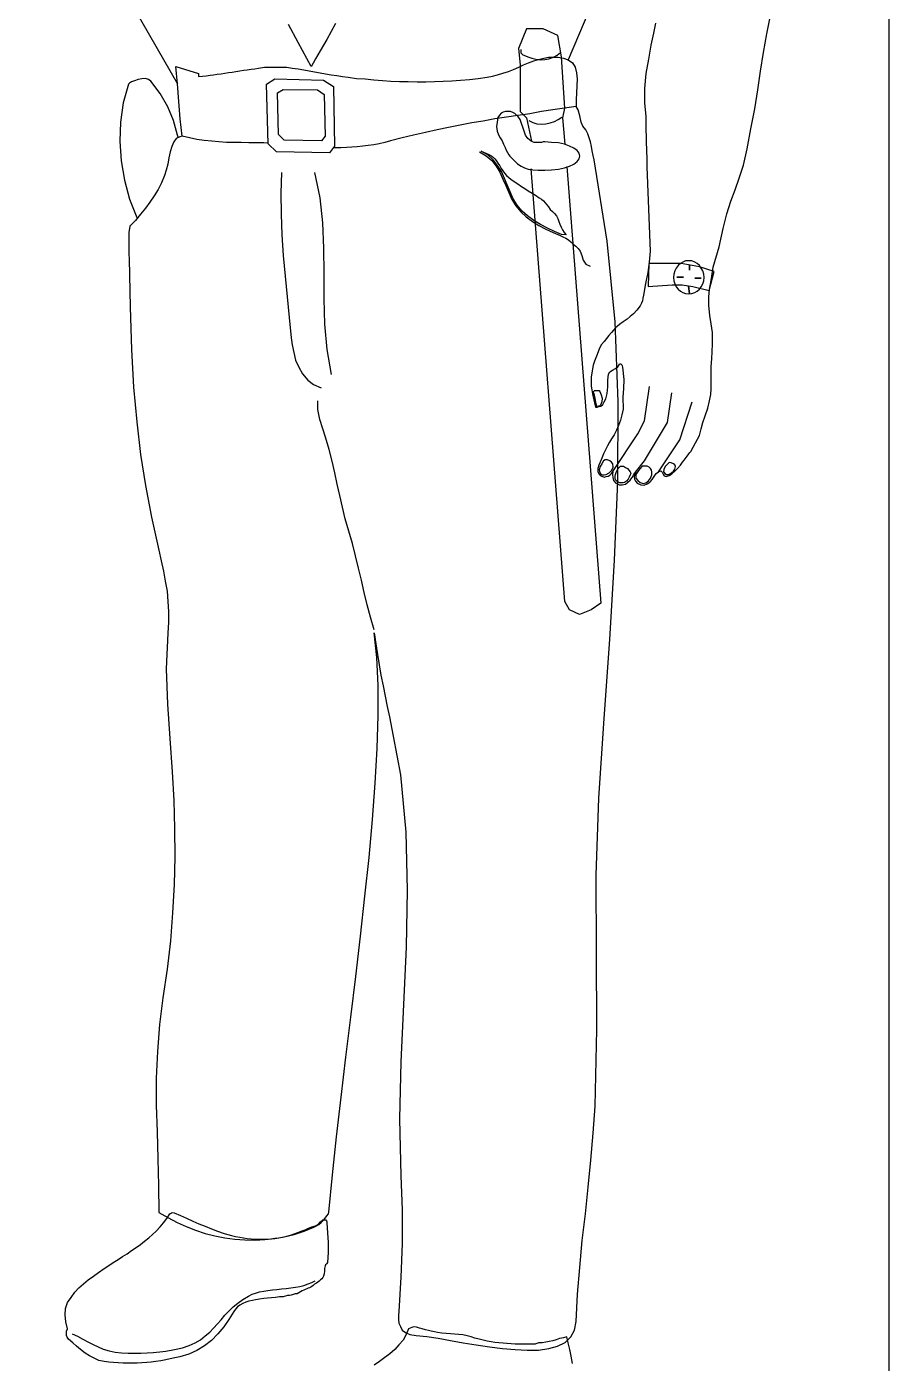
# Model space of a CAD drawing. Extents: x -3257 to 6743, y 13293 to 23293.
# Drawn here: x 6043 to 6743, y 15235 to 16319 of the extents above; entities that cross this region are included whole.
import ezdxf

# ---------------------------------------------------------------- set-up
doc = ezdxf.new("R2010")
doc.units = 0
doc.header["$LTSCALE"] = 1270
doc.header["$MEASUREMENT"] = 0
doc.layers.get('0').update_dxf_attribs({"linetype": 'CONTINUOUS'})

msp = doc.modelspace()

# ---------------------------------------------------------------- linework, layer by layer
at = {"linetype": 'Continuous'}
for p, q in [((6531.7, 16408.5), (6482.5, 16292.1)), ((6120.1, 16352.1), (6165.8, 16272.6)), ((6263.5, 16306.1), (6255.7, 16320.6)), ((6293.9, 16321.4), (6286.7, 16308.6)), ((6553.4, 16321.7), (6551.7, 16313.6)), ((6643.6, 16313), (6646.6, 16328.1)), ((6286.7, 16308.6), (6281.4, 16299.4)), ((6448.8, 16317.2), (6442.1, 16301.3)), ((6462.2, 16317.2), (6448.8, 16317.2)), ((6474.2, 16311.9), (6462.2, 16317.2)), ((6477, 16294.6), (6474.2, 16311.9)), ((6551.7, 16313.6), (6549.5, 16303.8)), ((6641, 16298), (6643.6, 16313)), ((6274.1, 16286.5), (6263.5, 16306.1)), ((6281.4, 16299.4), (6277.7, 16292.9)), ((6442.1, 16301.3), (6443.5, 16287.9)), ((6444, 16300.5), (6444, 16297.7)), ((6444, 16297.7), (6445.7, 16296)), ((6473.6, 16295.7), (6476.4, 16298)), ((6549.5, 16303.8), (6547.6, 16292.7)), ((6638.5, 16282.9), (6641, 16298)), ((6165.8, 16272.6), (6164.2, 16286.5)), ((6164.2, 16286.5), (6182.8, 16280.9)), ((6231.4, 16285.4), (6236.1, 16286)), ((6236.1, 16286), (6240.6, 16286.2)), ((6240.6, 16286.2), (6245.4, 16286.2)), ((6245.4, 16286.2), (6249.8, 16286.2)), ((6249.8, 16286.2), (6254.3, 16286)), ((6254.3, 16286), (6258.8, 16285.4)), ((6274.7, 16287.4), (6274.1, 16286.5)), ((6275.8, 16289.3), (6274.7, 16287.4)), ((6277.7, 16292.9), (6275.8, 16289.3)), ((6438.2, 16284.3), (6442.4, 16286.2)), ((6442.4, 16286.2), (6446.3, 16287.9)), ((6443.5, 16287.9), (6443.5, 16270.3)), ((6445.7, 16296), (6447.9, 16295.2)), ((6446.3, 16287.9), (6450.4, 16289.6)), ((6447.9, 16295.2), (6449.9, 16294.6)), ((6449.9, 16294.6), (6453, 16293.5)), ((6450.4, 16289.6), (6454.6, 16291.3)), ((6453, 16293.5), (6456.3, 16292.7)), ((6454.6, 16291.3), (6458.5, 16292.4)), ((6456.3, 16292.7), (6459.9, 16292.1)), ((6458.5, 16292.4), (6462.7, 16293.5)), ((6459.9, 16292.1), (6463.6, 16292.4)), ((6462.7, 16293.5), (6466.6, 16294.3)), ((6463.6, 16292.4), (6466.9, 16292.9)), ((6466.6, 16294.3), (6470.5, 16294.3)), ((6466.9, 16292.9), (6470.5, 16294.1)), ((6470.5, 16294.1), (6473.6, 16295.7)), ((6470.5, 16294.3), (6474.4, 16294.3)), ((6474.4, 16294.3), (6478.6, 16293.5)), ((6479.7, 16252.8), (6477, 16294.6)), ((6478.6, 16293.5), (6482.5, 16292.1)), ((6482.5, 16292.1), (6485.9, 16289.6)), ((6485.9, 16289.6), (6488.1, 16286)), ((6488.1, 16286), (6489.2, 16281.5)), ((6547.6, 16292.7), (6545.6, 16280.9)), ((6130.9, 16275.1), (6128.4, 16274.2)), ((6133.7, 16276.2), (6130.9, 16275.1)), ((6136.8, 16276.5), (6133.7, 16276.2)), ((6139.6, 16276.8), (6136.8, 16276.5)), ((6142.1, 16276.2), (6139.6, 16276.8)), ((6144.1, 16274.8), (6142.1, 16276.2)), ((6151.6, 16264.7), (6144.1, 16274.8)), ((6182.8, 16280.9), (6182.8, 16280.4)), ((6182.8, 16280.4), (6182.8, 16279.8)), ((6182.8, 16279.8), (6182.8, 16279)), ((6182.8, 16279), (6182.8, 16278.4)), ((6182.8, 16278.4), (6185.9, 16278.7)), ((6185.9, 16278.7), (6189, 16279)), ((6189, 16279), (6192.1, 16279.5)), ((6192.1, 16279.5), (6194.8, 16279.8)), ((6194.8, 16279.8), (6197.9, 16280.4)), ((6197.9, 16280.4), (6201, 16280.7)), ((6201, 16280.7), (6204.1, 16281.2)), ((6204.1, 16281.2), (6207.1, 16281.8)), ((6207.1, 16281.8), (6209.9, 16282.1)), ((6209.9, 16282.1), (6213, 16282.6)), ((6213, 16282.6), (6216.1, 16283.2)), ((6216.1, 16283.2), (6219.1, 16283.7)), ((6219.1, 16283.7), (6222.2, 16284)), ((6222.2, 16284), (6225.3, 16284.6)), ((6225.3, 16284.6), (6228.3, 16284.8)), ((6228.3, 16284.8), (6231.4, 16285.4)), ((6237.8, 16272.3), (6244.5, 16276.5)), ((6244.5, 16276.5), (6284.1, 16275.6)), ((6258.8, 16285.4), (6263.5, 16284.8)), ((6263.5, 16284.8), (6268, 16284)), ((6268, 16284), (6272.4, 16283.2)), ((6272.4, 16283.2), (6276.9, 16282.3)), ((6276.9, 16282.3), (6281.4, 16281.5)), ((6281.4, 16281.5), (6285.8, 16280.7)), ((6284.1, 16275.6), (6292.2, 16270.3)), ((6285.8, 16280.7), (6290.3, 16279.8)), ((6290.3, 16279.8), (6295, 16279.3)), ((6295, 16279.3), (6299.5, 16278.4)), ((6299.5, 16278.4), (6304, 16277.9)), ((6304, 16277.9), (6310.9, 16277)), ((6310.9, 16277), (6317.9, 16276.5)), ((6317.9, 16276.5), (6324.9, 16275.9)), ((6324.9, 16275.9), (6331.9, 16275.4)), ((6331.9, 16275.4), (6338.8, 16274.8)), ((6338.8, 16274.8), (6345.8, 16274.5)), ((6374, 16274.5), (6381, 16274.8)), ((6381, 16274.8), (6388.2, 16275.1)), ((6388.2, 16275.1), (6395.2, 16275.6)), ((6395.2, 16275.6), (6402.5, 16276.2)), ((6402.5, 16276.2), (6409.4, 16277)), ((6409.4, 16277), (6416.7, 16277.9)), ((6416.7, 16277.9), (6421.1, 16278.7)), ((6421.1, 16278.7), (6425.3, 16279.8)), ((6425.3, 16279.8), (6429.5, 16281.2)), ((6429.5, 16281.2), (6434, 16282.6)), ((6434, 16282.6), (6438.2, 16284.3)), ((6489.2, 16281.5), (6489.8, 16276.5)), ((6489.8, 16276.5), (6489.5, 16270.9)), ((6545.6, 16280.9), (6544.5, 16268.9)), ((6636.3, 16267.8), (6638.5, 16282.9)), ((6125.9, 16272.3), (6121.7, 16257.2)), ((6126.8, 16273.1), (6125.9, 16272.3)), ((6128.4, 16274.2), (6126.8, 16273.1)), ((6157.7, 16253.9), (6151.6, 16264.7)), ((6166.7, 16258.3), (6165.8, 16272.6)), ((6239.2, 16224), (6237.8, 16272.3)), ((6246.7, 16265.3), (6251.5, 16268.1)), ((6247.6, 16231.5), (6246.7, 16265.3)), ((6251.5, 16268.1), (6279.1, 16267.8)), ((6279.1, 16267.8), (6284.7, 16263.9)), ((6284.7, 16263.9), (6285.3, 16230.2)), ((6292.2, 16270.3), (6293.1, 16222.1)), ((6345.8, 16274.5), (6352.8, 16274.5)), ((6352.8, 16274.5), (6360, 16274.2)), ((6360, 16274.2), (6367, 16274.2)), ((6367, 16274.2), (6374, 16274.5)), ((6443.5, 16270.3), (6443.5, 16250.2)), ((6489.2, 16265.3), (6489, 16259.5)), ((6489.5, 16270.9), (6489.2, 16265.3)), ((6544.5, 16268.9), (6544.5, 16257.2)), ((6633.8, 16252.2), (6636.3, 16267.8)), ((6121.7, 16257.2), (6119.5, 16241.6)), ((6162.5, 16242.7), (6157.7, 16253.9)), ((6167.8, 16244.1), (6166.7, 16258.3)), ((6489, 16254.2), (6479.5, 16252.8)), ((6489, 16259.5), (6489, 16254.2)), ((6490.6, 16251.4), (6489, 16254.2)), ((6544.5, 16257.2), (6545.6, 16246.1)), ((6165.8, 16231), (6162.5, 16242.7)), ((6169.4, 16230.2), (6167.8, 16244.1)), ((6413.6, 16242.4), (6404.4, 16240.8)), ((6423.1, 16244.1), (6413.6, 16242.4)), ((6432.6, 16245.5), (6423.1, 16244.1)), ((6425.6, 16245.2), (6424.8, 16241.6)), ((6426.7, 16247.2), (6425.6, 16245.2)), ((6428.1, 16248.8), (6426.7, 16247.2)), ((6429.8, 16249.7), (6428.1, 16248.8)), ((6431.8, 16250.2), (6429.8, 16249.7)), ((6433.7, 16250.2), (6431.8, 16250.2)), ((6441.8, 16246.9), (6432.6, 16245.5)), ((6435.7, 16250), (6433.7, 16250.2)), ((6437.6, 16249.4), (6435.7, 16250)), ((6439.3, 16248.6), (6437.6, 16249.4)), ((6441.8, 16246.3), (6439.3, 16248.6)), ((6451.3, 16248.3), (6441.8, 16246.9)), ((6443.5, 16243.5), (6441.8, 16246.3)), ((6443.5, 16250.2), (6448.8, 16244.9)), ((6444.6, 16240.5), (6443.5, 16243.5)), ((6448.8, 16244.9), (6452.7, 16226)), ((6450.7, 16242.7), (6453.8, 16241.3)), ((6460.8, 16250), (6451.3, 16248.3)), ((6470, 16251.4), (6460.8, 16250)), ((6479.5, 16252.8), (6470, 16251.4)), ((6471.4, 16241.9), (6474.4, 16243.5)), ((6474.4, 16243.5), (6477.5, 16245.5)), ((6478.3, 16244.9), (6479.7, 16252.8)), ((6480, 16223.5), (6478.3, 16244.9)), ((6492, 16246.6), (6490.6, 16251.4)), ((6493.1, 16241.6), (6492, 16246.6)), ((6545.6, 16246.1), (6545.6, 16239.4)), ((6630.7, 16236), (6633.8, 16252.2)), ((6119.5, 16241.6), (6118.9, 16226)), ((6252.3, 16226.8), (6247.6, 16231.5)), ((6366.7, 16233.2), (6357.2, 16231)), ((6376.2, 16235.2), (6366.7, 16233.2)), ((6385.4, 16237.1), (6376.2, 16235.2)), ((6394.9, 16239.1), (6385.4, 16237.1)), ((6404.4, 16240.8), (6394.9, 16239.1)), ((6424.8, 16241.6), (6424.5, 16238)), ((6424.5, 16238), (6424.8, 16234.3)), ((6424.8, 16234.3), (6425.9, 16231.3)), ((6445.7, 16237.4), (6444.6, 16240.5)), ((6446.8, 16234.1), (6445.7, 16237.4)), ((6447.9, 16231), (6446.8, 16234.1)), ((6453.8, 16241.3), (6457.1, 16240.2)), ((6457.1, 16240.2), (6460.8, 16239.9)), ((6460.8, 16239.9), (6464.4, 16240.2)), ((6464.4, 16240.2), (6467.8, 16240.8)), ((6467.8, 16240.8), (6471.4, 16241.9)), ((6494.5, 16238.2), (6493.1, 16241.6)), ((6496.8, 16235.2), (6494.5, 16238.2)), ((6498.4, 16232.1), (6496.8, 16235.2)), ((6499.6, 16228.8), (6498.4, 16232.1)), ((6545.6, 16239.4), (6545.9, 16225.4)), ((6627.7, 16219.8), (6630.7, 16236)), ((6118.9, 16226), (6120.1, 16210.1)), ((6161.1, 16221.8), (6159.7, 16217.3)), ((6162.8, 16225.4), (6161.1, 16221.8)), ((6164.7, 16228.2), (6162.8, 16225.4)), ((6167.5, 16229.6), (6164.7, 16228.2)), ((6166.1, 16229.3), (6165.8, 16231)), ((6169.7, 16230.2), (6167.5, 16229.6)), ((6175.3, 16228.8), (6169.4, 16230.2)), ((6181.4, 16227.4), (6175.3, 16228.8)), ((6187.3, 16226.5), (6181.4, 16227.4)), ((6193.5, 16226), (6187.3, 16226.5)), ((6199.3, 16225.4), (6193.5, 16226)), ((6205.4, 16225.1), (6199.3, 16225.4)), ((6211.3, 16224.9), (6205.4, 16225.1)), ((6217.4, 16224.9), (6211.3, 16224.9)), ((6223.6, 16224.6), (6217.4, 16224.9)), ((6229.5, 16224.6), (6223.6, 16224.6)), ((6235.6, 16224.6), (6229.5, 16224.6)), ((6239.2, 16224.3), (6235.6, 16224.6)), ((6245.9, 16217.3), (6239.2, 16224)), ((6282.5, 16226.2), (6252.3, 16226.8)), ((6285.3, 16230.2), (6282.5, 16226.2)), ((6293.1, 16222.1), (6288.9, 16216.5)), ((6293.6, 16220.7), (6292, 16220.7)), ((6298.1, 16220.7), (6293.6, 16220.7)), ((6302.6, 16220.9), (6298.1, 16220.7)), ((6307, 16221.2), (6302.6, 16220.9)), ((6311.5, 16221.5), (6307, 16221.2)), ((6316, 16222.1), (6311.5, 16221.5)), ((6320.4, 16222.6), (6316, 16222.1)), ((6324.9, 16223.2), (6320.4, 16222.6)), ((6329.3, 16224), (6324.9, 16223.2)), ((6333.8, 16225.1), (6329.3, 16224)), ((6338.3, 16226.2), (6333.8, 16225.1)), ((6347.8, 16228.8), (6338.3, 16226.2)), ((6357.2, 16231), (6347.8, 16228.8)), ((6425.9, 16231.3), (6427.3, 16228.8)), ((6427.3, 16228.8), (6429, 16226.2)), ((6429, 16226.2), (6430.1, 16223.7)), ((6430.1, 16223.7), (6431.5, 16220.9)), ((6431.5, 16220.9), (6432.3, 16218.7)), ((6449.9, 16228.2), (6447.9, 16231)), ((6452.4, 16226), (6449.9, 16228.2)), ((6453.5, 16225.4), (6452.4, 16226)), ((6454.9, 16225.1), (6453.5, 16225.4)), ((6456.3, 16224.9), (6454.9, 16225.1)), ((6457.7, 16224.9), (6456.3, 16224.9)), ((6459.4, 16225.1), (6457.7, 16224.9)), ((6460.8, 16225.1), (6459.4, 16225.1)), ((6462.2, 16225.4), (6460.8, 16225.1)), ((6463.6, 16225.4), (6462.2, 16225.4)), ((6469.1, 16225.1), (6463.6, 16225.4)), ((6474.7, 16224.6), (6469.1, 16225.1)), ((6479.5, 16223.5), (6474.7, 16224.6)), ((6483.7, 16222.1), (6479.5, 16223.5)), ((6487, 16220.4), (6483.7, 16222.1)), ((6500.7, 16225.4), (6499.6, 16228.8)), ((6501.5, 16221.8), (6500.7, 16225.4)), ((6502.1, 16218.2), (6501.5, 16221.8)), ((6545.9, 16225.4), (6546.2, 16211.7)), ((6120.1, 16210.1), (6122.6, 16194.4)), ((6158.6, 16212.6), (6157.7, 16207.5)), ((6159.7, 16217.3), (6158.6, 16212.6)), ((6288.9, 16216.5), (6245.9, 16217.3)), ((6410.5, 16217.3), (6416.1, 16214.2)), ((6417.5, 16214.8), (6411.9, 16217.9)), ((6411.9, 16217.9), (6413.9, 16217)), ((6413.9, 16217), (6415.8, 16216.2)), ((6415.8, 16216.2), (6417.5, 16215.6)), ((6416.1, 16214.2), (6420.6, 16210.3)), ((6417.5, 16215.6), (6419.2, 16214.8)), ((6421.7, 16210.9), (6417.5, 16214.8)), ((6419.2, 16214.8), (6420.6, 16214)), ((6420.6, 16214), (6422, 16212.8)), ((6420.6, 16210.3), (6424.2, 16205.9)), ((6425.3, 16206.4), (6421.7, 16210.9)), ((6422, 16212.8), (6423.1, 16211.7)), ((6423.1, 16211.7), (6424.2, 16210.3)), ((6424.2, 16210.3), (6425.6, 16208.1)), ((6432.3, 16218.7), (6433.4, 16216.8)), ((6433.4, 16216.8), (6434.3, 16215.1)), ((6434.3, 16215.1), (6435.1, 16214)), ((6435.1, 16214), (6438.5, 16210.6)), ((6438.5, 16210.6), (6441.5, 16207.8)), ((6489.8, 16218.4), (6487, 16220.4)), ((6491.5, 16216.2), (6489.8, 16218.4)), ((6489.8, 16209.5), (6491.5, 16211.7)), ((6492, 16214), (6491.5, 16216.2)), ((6491.5, 16211.7), (6492, 16214)), ((6502.9, 16214.5), (6502.1, 16218.2)), ((6503.5, 16210.9), (6502.9, 16214.5)), ((6514.1, 16144.8), (6503.5, 16210.9)), ((6546.2, 16211.7), (6546.4, 16205.3)), ((6624.6, 16206.7), (6627.7, 16219.8)), ((6156.6, 16202.5), (6155.2, 16198.1)), ((6157.7, 16207.5), (6156.6, 16202.5)), ((6250.1, 16200.6), (6249.5, 16183.8)), ((6276.9, 16200.6), (6281.1, 16180.2)), ((6424.2, 16205.9), (6427, 16200.9)), ((6428.4, 16201.4), (6425.3, 16206.4)), ((6425.6, 16208.1), (6427, 16206.1)), ((6427, 16206.1), (6428.1, 16203.9)), ((6427, 16200.9), (6429.5, 16195.3)), ((6428.1, 16203.9), (6429.5, 16202)), ((6430.9, 16195.8), (6428.4, 16201.4)), ((6429.5, 16202), (6430.9, 16200)), ((6430.9, 16200), (6432.6, 16198.3)), ((6441.5, 16207.8), (6444.3, 16205.9)), ((6444.3, 16205.9), (6447.1, 16204.5)), ((6447.1, 16204.5), (6450.2, 16203.4)), ((6450.2, 16203.4), (6453.8, 16202.8)), ((6479.7, 15852.6), (6452.4, 16203.6)), ((6452.4, 16203.6), (6452.4, 16203.1)), ((6453.8, 16202.8), (6458.3, 16202.5)), ((6458.3, 16202.5), (6463.6, 16202.5)), ((6463.6, 16202.5), (6469.1, 16202.8)), ((6469.1, 16202.8), (6474.7, 16203.4)), ((6474.7, 16203.4), (6479.5, 16204.5)), ((6479.5, 16204.5), (6483.7, 16205.9)), ((6481.4, 16205.6), (6509, 15851.2)), ((6483.7, 16205.9), (6487, 16207.5)), ((6487, 16207.5), (6489.8, 16209.5)), ((6546.4, 16205.3), (6549, 16136.7)), ((6621.2, 16196.1), (6624.6, 16206.7)), ((6122.6, 16194.4), (6126.8, 16179.1)), ((6152.7, 16192.2), (6149.9, 16186.9)), ((6155.2, 16198.1), (6152.7, 16192.2)), ((6429.5, 16195.3), (6432, 16190)), ((6433.1, 16190.5), (6430.9, 16195.8)), ((6432, 16190), (6434.3, 16184.4)), ((6432.6, 16198.3), (6434.3, 16196.7)), ((6435.4, 16184.9), (6433.1, 16190.5)), ((6434.3, 16196.7), (6435.9, 16195.3)), ((6435.9, 16195.3), (6438.7, 16193.3)), ((6438.7, 16193.3), (6441.8, 16191.4)), ((6441.8, 16191.4), (6444.6, 16189.4)), ((6444.6, 16189.4), (6447.4, 16187.7)), ((6617.9, 16186.6), (6621.2, 16196.1)), ((6126.8, 16179.1), (6132.6, 16164)), ((6146.8, 16181.6), (6143.2, 16176.6)), ((6149.9, 16186.9), (6146.8, 16181.6)), ((6249.5, 16183.8), (6249.8, 16166.8)), ((6281.1, 16180.2), (6283.3, 16159.8)), ((6434.3, 16184.4), (6436.8, 16178.8)), ((6437.9, 16179.4), (6435.4, 16184.9)), ((6436.8, 16178.8), (6440.1, 16173.5)), ((6441.2, 16174.1), (6437.9, 16179.4)), ((6447.4, 16187.7), (6450.2, 16185.8)), ((6450.2, 16185.8), (6453.2, 16183.8)), ((6453.2, 16183.8), (6456, 16182.2)), ((6456, 16182.2), (6459.1, 16180.2)), ((6459.1, 16180.2), (6460.8, 16179.1)), ((6460.8, 16179.1), (6462.4, 16177.7)), ((6462.4, 16177.7), (6463.8, 16176)), ((6611.2, 16167.1), (6614.5, 16177.4)), ((6614.5, 16177.4), (6617.9, 16186.6)), ((6135.7, 16166.8), (6131.5, 16161.8)), ((6139.6, 16171.6), (6135.7, 16166.8)), ((6143.2, 16176.6), (6139.6, 16171.6)), ((6249.8, 16166.8), (6250.4, 16150.1)), ((6440.1, 16173.5), (6444, 16168.8)), ((6445.1, 16169.3), (6441.2, 16174.1)), ((6444, 16168.8), (6448.5, 16164.6)), ((6449.6, 16165.4), (6445.1, 16169.3)), ((6463.8, 16176), (6465.2, 16174.3)), ((6465.2, 16174.3), (6466.6, 16172.7)), ((6466.6, 16172.7), (6468, 16170.7)), ((6468, 16170.7), (6469.7, 16169)), ((6469.7, 16169), (6471.4, 16167.4)), ((6471.4, 16167.4), (6473, 16165.4)), ((6608.1, 16155.1), (6611.2, 16167.1)), ((6127, 16157), (6126.2, 16152)), ((6131.5, 16161.8), (6127, 16157)), ((6132.6, 16164), (6132.9, 16163.5)), ((6283.3, 16159.8), (6284.1, 16139.2)), ((6448.5, 16164.6), (6453.5, 16160.9)), ((6454.6, 16161.8), (6449.6, 16165.4)), ((6453.5, 16160.9), (6458.8, 16157.6)), ((6460.2, 16158.4), (6454.6, 16161.8)), ((6458.8, 16157.6), (6464.4, 16154.8)), ((6465.8, 16155.6), (6460.2, 16158.4)), ((6471.4, 16152.9), (6465.8, 16155.6)), ((6473, 16165.4), (6474.2, 16163.2)), ((6474.2, 16163.2), (6475, 16160.9)), ((6475, 16160.9), (6475.8, 16158.7)), ((6475.8, 16158.7), (6476.7, 16156.2)), ((6476.7, 16156.2), (6477.8, 16154)), ((6126.2, 16152), (6126.2, 16143.1)), ((6250.4, 16150.1), (6251.5, 16133.3)), ((6464.4, 16154.8), (6470.3, 16152)), ((6470.3, 16152), (6476.1, 16149.5)), ((6477.2, 16150.3), (6471.4, 16152.9)), ((6476.1, 16149.5), (6478.3, 16148.4)), ((6480.9, 16150.1), (6477.2, 16150.3)), ((6477.8, 16154), (6479.2, 16152)), ((6478.3, 16148.4), (6480.6, 16147.3)), ((6479.2, 16152), (6480.9, 16150.1)), ((6480.6, 16147.3), (6482.8, 16145.9)), ((6482.8, 16145.9), (6484.8, 16144.5)), ((6520.5, 16079.5), (6514.1, 16144.8)), ((6605, 16140.3), (6608.1, 16155.1)), ((6126.2, 16143.1), (6126.2, 16134.4)), ((6126.2, 16134.4), (6126.5, 16130.5)), ((6284.1, 16139.2), (6284.4, 16118.8)), ((6484.8, 16144.5), (6486.7, 16142.5)), ((6486.7, 16142.5), (6488.7, 16140.8)), ((6488.7, 16140.8), (6490.6, 16138.9)), ((6490.6, 16138.9), (6492.3, 16136.7)), ((6492.3, 16136.7), (6493.7, 16133.3)), ((6549, 16136.7), (6548.1, 16128)), ((6600, 16123.8), (6605, 16140.3)), ((6126.5, 16130.5), (6127.3, 16091.5)), ((6251.5, 16133.3), (6252.9, 16116.6)), ((6493.7, 16133.3), (6494.8, 16129.4)), ((6494.8, 16129.4), (6496.8, 16126.3)), ((6496.8, 16126.3), (6500.4, 16124.7)), ((6548.1, 16128), (6547, 16119.6)), ((6547.8, 16126.9), (6547.3, 16108.2)), ((6560.7, 16126.9), (6547.8, 16126.9)), ((6574.1, 16126.9), (6560.7, 16126.9)), ((6570.2, 16123), (6569, 16120.8)), ((6571.6, 16125.2), (6570.2, 16123)), ((6573.5, 16126.9), (6571.6, 16125.2)), ((6575.5, 16128), (6573.5, 16126.9)), ((6588.9, 16124.1), (6574.1, 16126.9)), ((6577.7, 16128.9), (6575.5, 16128)), ((6580.2, 16129.1), (6577.7, 16128.9)), ((6582.7, 16128.9), (6580.2, 16129.1)), ((6580.8, 16125.2), (6580.8, 16121.3)), ((6580.8, 16121.3), (6580.8, 16125.2)), ((6580.8, 16125.2), (6580.8, 16121.3)), ((6585.2, 16128), (6582.7, 16128.9)), ((6587.2, 16126.9), (6585.2, 16128)), ((6589.1, 16125.2), (6587.2, 16126.9)), ((6600.9, 16120.2), (6588.9, 16124.1)), ((6590.5, 16123), (6589.1, 16125.2)), ((6591.7, 16120.8), (6590.5, 16123)), ((6598.4, 16113), (6600, 16123.8)), ((6252.9, 16116.6), (6254.6, 16099.8)), ((6284.4, 16118.8), (6284.4, 16098.2)), ((6547, 16119.6), (6545.3, 16110.7)), ((6568.2, 16118.2), (6567.9, 16115.5)), ((6567.9, 16115.5), (6568.2, 16112.7)), ((6569, 16120.8), (6568.2, 16118.2)), ((6568.2, 16112.7), (6569, 16110.4)), ((6570.7, 16115.7), (6576, 16115.7)), ((6576, 16115.7), (6570.7, 16115.7)), ((6570.7, 16115.7), (6576, 16115.7)), ((6585.2, 16114.9), (6590.3, 16114.9)), ((6590.3, 16114.9), (6585.2, 16114.9)), ((6585.2, 16114.9), (6590.3, 16114.9)), ((6592.5, 16118.2), (6591.7, 16120.8)), ((6591.7, 16110.4), (6592.5, 16112.7)), ((6592.8, 16115.5), (6592.5, 16118.2)), ((6592.5, 16112.7), (6592.8, 16115.5)), ((6596.9, 16104.9), (6600.9, 16120.2)), ((6597.2, 16105.7), (6598.4, 16113)), ((6543.6, 16101.2), (6543.1, 16098.7)), ((6545.3, 16110.7), (6543.6, 16101.2)), ((6547.3, 16108.2), (6566.8, 16109.6)), ((6566.8, 16109.6), (6574.9, 16109.6)), ((6569, 16110.4), (6570.2, 16107.9)), ((6570.2, 16107.9), (6571.6, 16106)), ((6571.6, 16106), (6573.5, 16104.3)), ((6573.5, 16104.3), (6575.5, 16103.2)), ((6574.9, 16109.6), (6583.6, 16108.2)), ((6575.5, 16103.2), (6577.7, 16102.4)), ((6577.7, 16102.4), (6580.2, 16102.1)), ((6580.2, 16108.5), (6581, 16102.4)), ((6581, 16102.4), (6580.2, 16108.5)), ((6580.2, 16108.5), (6581, 16102.4)), ((6580.2, 16102.1), (6582.7, 16102.4)), ((6582.7, 16102.4), (6585.2, 16103.2)), ((6583.6, 16108.2), (6596.9, 16104.9)), ((6585.2, 16103.2), (6587.2, 16104.3)), ((6587.2, 16104.3), (6589.1, 16106)), ((6589.1, 16106), (6590.5, 16107.9)), ((6590.5, 16107.9), (6591.7, 16110.4)), ((6596.7, 16099.8), (6597.2, 16105.7)), ((6127.3, 16091.5), (6128.4, 16057.1)), ((6254.6, 16099.8), (6256.2, 16083.1)), ((6284.4, 16098.2), (6285, 16077.5)), ((6540.9, 16092.6), (6538.3, 16089)), ((6542, 16094.5), (6540.9, 16092.6)), ((6542.8, 16096.5), (6542, 16094.5)), ((6543.1, 16098.7), (6542.8, 16096.5)), ((6596.7, 16093.1), (6596.7, 16099.8)), ((6597.5, 16084.5), (6596.7, 16093.1)), ((6256.2, 16083.1), (6257.9, 16066.4)), ((6530.3, 16081.7), (6527.2, 16079.5)), ((6532.8, 16083.7), (6530.3, 16081.7)), ((6535.6, 16085.9), (6532.8, 16083.7)), ((6538.3, 16089), (6535.6, 16085.9)), ((6598.6, 16077.8), (6597.5, 16084.5)), ((6285, 16077.5), (6286.7, 16057.1)), ((6517.7, 16070.8), (6515.5, 16068.3)), ((6521, 16074.5), (6517.7, 16070.8)), ((6523, 16014.7), (6520.5, 16079.5)), ((6524.1, 16077.2), (6521, 16074.5)), ((6527.2, 16079.5), (6524.1, 16077.2)), ((6599.5, 16070.8), (6598.6, 16077.8)), ((6599.5, 16061.3), (6599.5, 16070.8)), ((6257.9, 16066.4), (6258.8, 16060.8)), ((6258.8, 16060.8), (6259.9, 16054.6)), ((6507.9, 16058), (6506, 16053)), ((6509.6, 16061.1), (6507.9, 16058)), ((6511.6, 16063.6), (6509.6, 16061.1)), ((6513.5, 16066.1), (6511.6, 16063.6)), ((6515.5, 16068.3), (6513.5, 16066.1)), ((6598.9, 16049.6), (6599.5, 16061.3)), ((6128.4, 16057.1), (6130.1, 16026.4)), ((6259.9, 16054.6), (6261.5, 16048.5)), ((6261.5, 16048.5), (6264, 16042.6)), ((6286.7, 16057.1), (6290.3, 16036.8)), ((6504, 16047.7), (6502.9, 16044.3)), ((6506, 16053), (6504, 16047.7)), ((6598.6, 16043.2), (6598.9, 16049.6)), ((6264, 16042.6), (6267.1, 16037.3)), ((6267.1, 16037.3), (6271.3, 16032.3)), ((6502.9, 16044.3), (6501.2, 16034.8)), ((6514.6, 16032.3), (6515.2, 16037.1)), ((6515.2, 16037.1), (6516.3, 16039)), ((6516.3, 16039), (6518.5, 16040.4)), ((6518.5, 16040.4), (6520.8, 16041.5)), ((6520.8, 16041.5), (6522.7, 16042.9)), ((6522.7, 16042.9), (6523.3, 16043.8)), ((6523.3, 16043.8), (6523.8, 16044.6)), ((6523.8, 16044.6), (6524.1, 16045.4)), ((6524.1, 16045.4), (6525, 16045.4)), ((6525, 16045.4), (6525.5, 16045.2)), ((6525.5, 16045.2), (6526.1, 16044.6)), ((6526.1, 16044.6), (6526.4, 16043.8)), ((6526.4, 16043.8), (6526.6, 16042.6)), ((6526.6, 16042.6), (6527.7, 16032.6)), ((6598.4, 16025.1), (6598.6, 16036.5)), ((6598.6, 16036.5), (6598.6, 16043.2)), ((6130.1, 16026.4), (6132.6, 15998.3)), ((6271.3, 16032.3), (6276, 16028.7)), ((6276, 16028.7), (6282.2, 16025.9)), ((6501.2, 16034.8), (6501.2, 16027.3)), ((6501.2, 16027.3), (6502.6, 16019.8)), ((6514.1, 16021.4), (6514.6, 16026.7)), ((6514.6, 16026.7), (6514.6, 16032.3)), ((6527.5, 16025.3), (6526.9, 16018.4)), ((6527.7, 16032.6), (6527.5, 16025.3)), ((6544.5, 15999.1), (6548.4, 16027)), ((6279.4, 16008.3), (6279.4, 16015.3)), ((6502.6, 16019.8), (6504.6, 16010.3)), ((6504, 16020), (6502.9, 16023.1)), ((6502.9, 16023.1), (6503.2, 16023.1)), ((6503.2, 16023.1), (6503.5, 16023.4)), ((6503.5, 16023.4), (6503.8, 16023.7)), ((6503.8, 16023.7), (6505.1, 16023.7)), ((6504.3, 16017.2), (6504, 16020)), ((6504.9, 16014.2), (6504.3, 16017.2)), ((6505.1, 16023.7), (6506.5, 16023.9)), ((6506.5, 16023.9), (6507.7, 16023.7)), ((6507.7, 16023.7), (6508.2, 16023.1)), ((6508.2, 16023.1), (6509.3, 16020.3)), ((6509.9, 16014.7), (6508.8, 16011.9)), ((6509.3, 16020.3), (6510.2, 16017.5)), ((6510.2, 16017.5), (6509.9, 16014.7)), ((6510.7, 16012.5), (6511.8, 16014.5)), ((6511.8, 16014.5), (6513, 16017)), ((6513, 16017), (6514.1, 16021.4)), ((6522.7, 15950.3), (6523, 16014.7)), ((6526.9, 16018.4), (6527.2, 16008.6)), ((6563.2, 15997.7), (6566.5, 16022)), ((6573.2, 15983.8), (6583, 16014.7)), ((6595.8, 16009.4), (6597.2, 16015.3)), ((6597.2, 16015.3), (6598.1, 16020.6)), ((6598.1, 16020.6), (6598.4, 16025.1)), ((6281.1, 16000.2), (6279.4, 16008.3)), ((6504.6, 16010.3), (6504.9, 16010.3)), ((6505.7, 16011.1), (6504.9, 16014.2)), ((6504.9, 16010.3), (6505.1, 16010.3)), ((6505.1, 16010.3), (6509, 16011.1)), ((6505.1, 16010.3), (6505.4, 16010.3)), ((6505.4, 16010.3), (6505.1, 16010.3)), ((6505.4, 16010.3), (6506, 16010.3)), ((6505.7, 16010.3), (6505.4, 16010.3)), ((6506.3, 16010.8), (6505.7, 16011.1)), ((6506, 16010.3), (6505.7, 16010.3)), ((6507.1, 16011.1), (6506.3, 16010.8)), ((6508.2, 16011.4), (6507.1, 16011.1)), ((6508.8, 16011.9), (6508.2, 16011.4)), ((6509, 16011.1), (6510.7, 16012.5)), ((6526.1, 16004.1), (6525, 15999.7)), ((6527.2, 16008.6), (6526.1, 16004.1)), ((6593.6, 16003.3), (6595.8, 16009.4)), ((6132.6, 15998.3), (6135.7, 15972)), ((6283.6, 15992.7), (6281.1, 16000.2)), ((6523.3, 15995.5), (6521.6, 15991.6)), ((6525, 15999.7), (6523.3, 15995.5)), ((6538.9, 15988.5), (6544.5, 15999.1)), ((6544.5, 15966.7), (6563.2, 15997.7)), ((6590.5, 15992.7), (6591.7, 15997.7)), ((6591.7, 15997.7), (6593.6, 16003.3)), ((6285.8, 15986), (6283.6, 15992.7)), ((6288.6, 15975.9), (6285.8, 15986)), ((6517.7, 15984.6), (6516, 15981.8)), ((6519.7, 15987.9), (6517.7, 15984.6)), ((6518.8, 15958.1), (6538.9, 15988.5)), ((6521.6, 15991.6), (6519.7, 15987.9)), ((6555.9, 15957.8), (6573.2, 15983.8)), ((6585.8, 15981.2), (6588.9, 15987.4)), ((6588.9, 15987.4), (6590.5, 15992.7)), ((6135.7, 15972), (6139.6, 15946.6)), ((6291.1, 15966.5), (6288.6, 15975.9)), ((6511.3, 15972.3), (6509.9, 15969)), ((6512.7, 15975.7), (6511.3, 15972.3)), ((6514.3, 15979), (6512.7, 15975.7)), ((6516, 15981.8), (6514.3, 15979)), ((6579.1, 15970.4), (6580.5, 15972.3)), ((6580.5, 15972.3), (6581.3, 15973.4)), ((6581.3, 15973.4), (6581.6, 15974)), ((6581.6, 15974), (6582.2, 15974.5)), ((6582.2, 15974.5), (6582.7, 15975.9)), ((6582.7, 15975.9), (6583.8, 15977.9)), ((6583.8, 15977.9), (6585.8, 15981.2)), ((6293.3, 15957), (6291.1, 15966.5)), ((6507.4, 15963.1), (6506.5, 15960.6)), ((6506.5, 15960.6), (6506.5, 15958.1)), ((6508.5, 15965.6), (6507.4, 15963.1)), ((6508.5, 15962), (6507.7, 15959.5)), ((6509.9, 15969), (6508.5, 15965.6)), ((6509.9, 15964.2), (6508.5, 15962)), ((6511.3, 15966.7), (6509.9, 15964.2)), ((6512.4, 15967.6), (6511.3, 15966.7)), ((6514.3, 15967.6), (6512.4, 15967.6)), ((6516.3, 15966.7), (6514.3, 15967.6)), ((6517.7, 15965.6), (6516.3, 15966.7)), ((6518.8, 15964.2), (6517.7, 15965.6)), ((6518, 15959.2), (6519.1, 15961.7)), ((6519.1, 15961.7), (6518.8, 15964.2)), ((6521.6, 15958.1), (6523, 15960.6)), ((6523, 15960.6), (6525, 15962.3)), ((6525, 15962.3), (6527.5, 15962.3)), ((6527.5, 15962.3), (6529.1, 15961.4)), ((6529.1, 15961.4), (6530.5, 15960.6)), ((6530.5, 15960.6), (6531.7, 15959.2)), ((6537, 15957.5), (6544.5, 15966.7)), ((6540.6, 15960.3), (6538.9, 15958.1)), ((6542.5, 15962.3), (6540.6, 15960.3)), ((6546.7, 15962.3), (6542.5, 15962.3)), ((6548.1, 15961.7), (6546.7, 15962.3)), ((6549.2, 15960.6), (6548.1, 15961.7)), ((6550.1, 15959.2), (6549.2, 15960.6)), ((6561.2, 15962), (6560.1, 15959.8)), ((6562.9, 15963.7), (6561.2, 15962)), ((6564.3, 15965.3), (6562.9, 15963.7)), ((6566, 15965.1), (6564.3, 15965.3)), ((6567.9, 15964.2), (6566, 15965.1)), ((6569, 15963.4), (6567.9, 15964.2)), ((6569.6, 15962), (6569, 15963.4)), ((6569, 15960), (6569.6, 15962)), ((6569, 15958.4), (6571.3, 15960.6)), ((6571.3, 15960.6), (6573.5, 15963.1)), ((6573.5, 15963.1), (6575.2, 15965.6)), ((6575.2, 15965.6), (6576.6, 15967.3)), ((6576.6, 15967.3), (6579.1, 15970.4)), ((6295.3, 15947.8), (6293.3, 15957)), ((6506.5, 15958.1), (6507.4, 15956.1)), ((6507.4, 15956.1), (6508.5, 15955)), ((6507.7, 15959.5), (6508.2, 15957)), ((6508.2, 15957), (6509, 15955.9)), ((6508.5, 15955), (6509.9, 15954.2)), ((6509, 15955.9), (6510.4, 15955.3)), ((6509.9, 15954.2), (6511.6, 15953.6)), ((6510.4, 15955.3), (6511.8, 15955.3)), ((6511.6, 15953.6), (6513.2, 15953.9)), ((6511.8, 15955.3), (6513.2, 15955.6)), ((6513.2, 15955.6), (6515.7, 15957)), ((6513.2, 15953.9), (6514.9, 15954.2)), ((6514.9, 15954.2), (6516.3, 15955)), ((6515.7, 15957), (6518, 15959.2)), ((6516.3, 15955), (6517.7, 15956.4)), ((6517.7, 15956.4), (6518.8, 15958.1)), ((6518.8, 15958.1), (6518.5, 15955.3)), ((6518.5, 15955.3), (6518.8, 15953.1)), ((6518.8, 15953.1), (6519.4, 15950.8)), ((6519.4, 15950.8), (6521.3, 15948.6)), ((6520.2, 15886.1), (6522.7, 15950.3)), ((6520.5, 15954.2), (6521, 15955.6)), ((6520.5, 15952.8), (6520.5, 15954.2)), ((6521, 15951.4), (6520.5, 15952.8)), ((6521, 15955.6), (6521.6, 15958.1)), ((6521.9, 15950.3), (6521, 15951.4)), ((6523, 15949.4), (6521.9, 15950.3)), ((6524.4, 15948.9), (6523, 15949.4)), ((6529.7, 15950.3), (6528.3, 15949.2)), ((6528.9, 15947.8), (6530.8, 15949.4)), ((6531.1, 15951.9), (6529.7, 15950.3)), ((6530.8, 15949.4), (6532.8, 15951.1)), ((6531.9, 15953.6), (6531.1, 15951.9)), ((6531.7, 15959.2), (6532.8, 15957.8)), ((6532.8, 15955.3), (6531.9, 15953.6)), ((6532.8, 15957.8), (6533.1, 15957.3)), ((6533.1, 15955.9), (6532.8, 15955.3)), ((6532.8, 15951.1), (6534.4, 15953.3)), ((6533.1, 15957.3), (6533.3, 15956.7)), ((6533.3, 15956.7), (6533.1, 15955.9)), ((6534.4, 15953.3), (6535.8, 15955.6)), ((6535.8, 15955.6), (6537, 15957.5)), ((6536.4, 15955.3), (6536.1, 15953.6)), ((6536.1, 15953.6), (6536.4, 15951.9)), ((6536.7, 15956.4), (6536.4, 15955.3)), ((6536.4, 15951.9), (6537.2, 15950.3)), ((6537, 15957.3), (6536.7, 15956.4)), ((6537, 15957.5), (6537, 15957.3)), ((6537.2, 15950.3), (6538.6, 15948.6)), ((6538.9, 15958.1), (6537.5, 15955.6)), ((6537.5, 15955.6), (6537.5, 15952.8)), ((6537.5, 15952.8), (6538.9, 15950.8)), ((6538.9, 15950.8), (6540.9, 15949.2)), ((6545.6, 15948.9), (6547.6, 15950.6)), ((6546.7, 15948), (6548.7, 15949.4)), ((6547.6, 15950.6), (6549.2, 15952.8)), ((6548.7, 15949.4), (6549.2, 15950)), ((6549.2, 15952.8), (6550.3, 15955.3)), ((6549.2, 15950), (6550.6, 15951.7)), ((6550.3, 15957.8), (6550.1, 15959.2)), ((6550.3, 15955.3), (6550.3, 15957.8)), ((6550.6, 15951.7), (6552.3, 15953.9)), ((6552.3, 15953.9), (6554, 15956.4)), ((6554, 15956.4), (6555.9, 15957.8)), ((6555.9, 15957.8), (6557.6, 15958.6)), ((6557.6, 15958.6), (6558.7, 15957.5)), ((6558.7, 15957.5), (6559.6, 15955.9)), ((6559.6, 15955.9), (6560.4, 15954.5)), ((6560.1, 15959.8), (6559.8, 15957.8)), ((6559.8, 15957.8), (6561.5, 15955.9)), ((6560.4, 15954.5), (6562.1, 15953.9)), ((6561.5, 15955.9), (6562.1, 15955.6)), ((6562.1, 15955.6), (6562.9, 15955.6)), ((6562.1, 15953.9), (6564.3, 15954.7)), ((6562.9, 15955.6), (6563.7, 15955.6)), ((6563.7, 15955.6), (6564.3, 15955.9)), ((6564.3, 15955.9), (6566.3, 15957)), ((6564.3, 15954.7), (6566.5, 15956.1)), ((6566.3, 15957), (6567.9, 15958.4)), ((6566.5, 15956.1), (6569, 15958.4)), ((6567.9, 15958.4), (6569, 15960)), ((6139.6, 15946.6), (6144.6, 15921)), ((6297.3, 15938.5), (6295.3, 15947.8)), ((6521.3, 15948.6), (6523.8, 15947.2)), ((6523.8, 15947.2), (6526.4, 15947.2)), ((6525.8, 15948.9), (6524.4, 15948.9)), ((6527.2, 15948.9), (6525.8, 15948.9)), ((6526.4, 15947.2), (6528.9, 15947.8)), ((6528.3, 15949.2), (6527.2, 15948.9)), ((6538.6, 15948.6), (6541.4, 15947.2)), ((6540.9, 15949.2), (6543.4, 15948.3)), ((6541.4, 15947.2), (6544.2, 15946.9)), ((6543.4, 15948.3), (6545.6, 15948.9)), ((6544.2, 15946.9), (6546.7, 15948)), ((6299.5, 15929.1), (6297.3, 15938.5)), ((6301.7, 15919.6), (6299.5, 15929.1)), ((6144.6, 15921), (6150.5, 15894.2)), ((6304.5, 15909.8), (6301.7, 15919.6)), ((6307.6, 15899.8), (6304.5, 15909.8)), ((6310.1, 15889.7), (6307.6, 15899.8)), ((6150.5, 15894.2), (6152.4, 15885.5)), ((6152.4, 15885.5), (6154.4, 15877.2)), ((6312.6, 15879.7), (6310.1, 15889.7)), ((6516.3, 15821.9), (6520.2, 15886.1)), ((6154.4, 15877.2), (6155.8, 15869.1)), ((6314.8, 15869.9), (6312.6, 15879.7)), ((6155.8, 15869.1), (6157.2, 15861)), ((6317.1, 15859.9), (6314.8, 15869.9)), ((6157.2, 15861), (6157.7, 15852.6)), ((6157.7, 15852.6), (6158.3, 15844.5)), ((6319.6, 15849.8), (6317.1, 15859.9)), ((6483.7, 15845.9), (6479.7, 15852.6)), ((6158.3, 15844.5), (6158.3, 15835.9)), ((6322.1, 15839.8), (6319.6, 15849.8)), ((6491.7, 15842), (6483.7, 15845.9)), ((6501.2, 15845.9), (6491.7, 15842)), ((6509, 15851.2), (6501.2, 15845.9)), ((6158.3, 15835.9), (6157.7, 15826.9)), ((6325.2, 15829.7), (6322.1, 15839.8)), ((6157.7, 15826.9), (6156.6, 15797.9)), ((6327.4, 15807.1), (6325.2, 15827.2)), ((6325.2, 15827.2), (6326.6, 15818.3)), ((6511.8, 15757.7), (6516.3, 15821.9)), ((6326.6, 15818.3), (6328, 15809.6)), ((6328, 15809.6), (6329.3, 15801.2)), ((6156.6, 15797.9), (6157.5, 15769.4)), ((6328.5, 15784.5), (6327.4, 15807.1)), ((6329.3, 15801.2), (6330.7, 15792.9)), ((6330.7, 15792.9), (6332.4, 15784.2)), ((6328.5, 15760), (6328.5, 15784.5)), ((6332.4, 15784.2), (6334.1, 15775.9)), ((6157.5, 15769.4), (6159.4, 15741.5)), ((6334.1, 15775.9), (6335.8, 15767.5)), ((6335.8, 15767.5), (6337.7, 15759.1)), ((6327.7, 15733.4), (6328.5, 15760)), ((6337.7, 15759.1), (6346.4, 15712)), ((6507.4, 15693), (6511.8, 15757.7)), ((6159.4, 15741.5), (6161.4, 15714.5)), ((6326, 15705.3), (6327.7, 15733.4)), ((6161.4, 15714.5), (6162.8, 15691.3)), ((6346.4, 15712), (6350.8, 15665.4)), ((6323.8, 15675.7), (6326, 15705.3)), ((6162.8, 15691.3), (6163.3, 15668.4)), ((6505.1, 15630.5), (6507.4, 15693)), ((6163.3, 15668.4), (6163.6, 15645.5)), ((6321, 15645), (6323.8, 15675.7)), ((6350.8, 15665.4), (6351.9, 15618.5)), ((6163.6, 15645.5), (6163, 15622.9)), ((6317.6, 15613.5), (6321, 15645)), ((6505.4, 15568), (6505.1, 15630.5)), ((6163, 15622.9), (6161.6, 15600.1)), ((6314, 15581.1), (6317.6, 15613.5)), ((6351.9, 15618.5), (6351.1, 15572.2)), ((6161.6, 15600.1), (6160, 15577.2)), ((6310.4, 15548.4), (6314, 15581.1)), ((6160, 15577.2), (6157.2, 15554.3)), ((6351.1, 15572.2), (6348.9, 15525.8)), ((6505.7, 15505.5), (6505.4, 15568)), ((6157.2, 15554.3), (6153.8, 15531.1)), ((6306.2, 15515.5), (6310.4, 15548.4)), ((6153.8, 15531.1), (6151, 15509.4)), ((6348.9, 15525.8), (6346.9, 15479.2)), ((6151, 15509.4), (6149.4, 15487.6)), ((6302.3, 15482.9), (6306.2, 15515.5)), ((6504.3, 15443.2), (6505.7, 15505.5)), ((6149.4, 15487.6), (6148.5, 15465.8)), ((6298.4, 15450.5), (6302.3, 15482.9)), ((6346.9, 15479.2), (6345.8, 15432.9)), ((6148.5, 15465.8), (6148.5, 15444.1)), ((6148.5, 15444.1), (6149.1, 15422.3)), ((6294.7, 15418.4), (6298.4, 15450.5)), ((6502.9, 15421.2), (6504.3, 15443.2)), ((6345.8, 15432.9), (6346.7, 15386.6)), ((6149.1, 15422.3), (6149.6, 15400.5)), ((6291.4, 15387.4), (6294.7, 15418.4)), ((6501, 15399.4), (6502.9, 15421.2)), ((6149.6, 15400.5), (6150.2, 15378.8)), ((6498.7, 15377.6), (6501, 15399.4)), ((6288.3, 15357.3), (6291.4, 15387.4)), ((6346.7, 15386.6), (6347.8, 15359.2)), ((6150.2, 15378.8), (6150.5, 15357)), ((6496.5, 15355.9), (6498.7, 15377.6)), ((6150.5, 15357), (6157.7, 15352.8)), ((6156.9, 15352), (6159.4, 15355.9)), ((6159.4, 15355.9), (6160, 15356.2)), ((6160, 15356.2), (6160.8, 15356.7)), ((6160.8, 15356.7), (6161.9, 15357)), ((6161.9, 15357), (6163, 15356.7)), ((6163, 15356.7), (6168.1, 15354.5)), ((6168.1, 15354.5), (6173.1, 15352.3)), ((6285.5, 15352.3), (6286.9, 15354.2)), ((6286.9, 15354.2), (6288.1, 15355.9)), ((6288.1, 15355.9), (6288.3, 15357.3)), ((6347.8, 15359.2), (6347.8, 15331.9)), ((6494, 15334.1), (6496.5, 15355.9)), ((6148.5, 15341.9), (6151.6, 15345.3)), ((6151.6, 15345.3), (6154.4, 15348.6)), ((6154.4, 15348.6), (6156.9, 15352)), ((6157.7, 15352.8), (6165.3, 15348.9)), ((6165.3, 15348.9), (6172.8, 15345.6)), ((6172.8, 15345.6), (6180.3, 15342.5)), ((6173.1, 15352.3), (6178.1, 15350)), ((6178.1, 15350), (6183.1, 15347.8)), ((6180.3, 15342.5), (6188.1, 15340)), ((6183.1, 15347.8), (6188.1, 15345.8)), ((6188.1, 15345.8), (6193.2, 15343.6)), ((6193.2, 15343.6), (6198.2, 15341.9)), ((6266, 15341.9), (6269.1, 15343)), ((6268.5, 15341.9), (6276.3, 15345)), ((6269.1, 15343), (6271.9, 15344.2)), ((6271.9, 15344.2), (6274.7, 15345.3)), ((6274.7, 15345.3), (6277.7, 15346.1)), ((6276.3, 15345), (6278.3, 15346.1)), ((6277.7, 15346.1), (6280, 15347.5)), ((6278.3, 15346.1), (6280.2, 15347.2)), ((6280, 15347.5), (6281.6, 15349.5)), ((6280.2, 15347.2), (6282.2, 15348.9)), ((6281.6, 15349.5), (6283.6, 15350.9)), ((6282.2, 15348.9), (6284.1, 15350.6)), ((6283.6, 15350.9), (6285.8, 15351.1)), ((6284.1, 15350.6), (6285.5, 15352.3)), ((6285.8, 15351.1), (6286.1, 15350.9)), ((6286.1, 15350.9), (6286.4, 15350.3)), ((6286.4, 15350.3), (6286.9, 15349.5)), ((6286.9, 15349.5), (6286.9, 15348.6)), ((6286.9, 15348.6), (6287.2, 15340.5)), ((6135.7, 15331.1), (6139, 15333.6)), ((6139, 15333.6), (6142.4, 15336.3)), ((6142.4, 15336.3), (6145.5, 15339.1)), ((6145.5, 15339.1), (6148.5, 15341.9)), ((6188.1, 15340), (6196, 15338)), ((6196, 15338), (6204.1, 15336.3)), ((6198.2, 15341.9), (6203.5, 15340)), ((6203.5, 15340), (6206.6, 15339.1)), ((6204.1, 15336.3), (6212.1, 15335.2)), ((6206.6, 15339.1), (6209.6, 15338.3)), ((6209.6, 15338.3), (6212.7, 15337.5)), ((6212.1, 15335.2), (6220.2, 15334.7)), ((6212.7, 15337.5), (6216.1, 15336.9)), ((6216.1, 15336.9), (6219.1, 15336.3)), ((6219.1, 15336.3), (6222.2, 15335.8)), ((6220.2, 15334.7), (6228.3, 15334.4)), ((6222.2, 15335.8), (6225.5, 15335.5)), ((6225.5, 15335.5), (6228.6, 15335.2)), ((6228.3, 15334.4), (6236.4, 15335)), ((6228.6, 15335.2), (6231.7, 15335.2)), ((6231.7, 15335.2), (6235, 15335.2)), ((6235, 15335.2), (6238.1, 15335.2)), ((6236.4, 15335), (6244.5, 15335.8)), ((6238.1, 15335.2), (6241.4, 15335.5)), ((6241.4, 15335.5), (6244.5, 15336.1)), ((6244.5, 15335.8), (6252.3, 15337.2)), ((6244.5, 15336.1), (6247.9, 15336.3)), ((6247.9, 15336.3), (6250.9, 15336.9)), ((6250.9, 15336.9), (6254.3, 15337.7)), ((6252.3, 15337.2), (6260.4, 15339.1)), ((6254.3, 15337.7), (6257.4, 15338.6)), ((6257.4, 15338.6), (6260.4, 15339.7)), ((6260.4, 15339.1), (6268.5, 15341.9)), ((6260.4, 15339.7), (6263.2, 15340.8)), ((6263.2, 15340.8), (6266, 15341.9)), ((6287.2, 15340.5), (6287.8, 15332.7)), ((6287.8, 15332.7), (6287.8, 15324.6)), ((6347.8, 15331.9), (6346.9, 15304.5)), ((6492, 15312.4), (6494, 15334.1)), ((6117.5, 15318.8), (6121.2, 15321.3)), ((6121.2, 15321.3), (6124.8, 15323.5)), ((6124.8, 15323.5), (6128.4, 15326)), ((6128.4, 15326), (6132.1, 15328.5)), ((6132.1, 15328.5), (6135.7, 15331.1)), ((6287.8, 15324.6), (6287.2, 15316.5)), ((6101.6, 15308.4), (6106.1, 15311.5)), ((6106.1, 15311.5), (6110, 15314)), ((6110, 15314), (6113.6, 15316.5)), ((6113.6, 15316.5), (6117.5, 15318.8)), ((6285.5, 15313.7), (6285, 15311.5)), ((6285, 15311.5), (6285, 15309.3)), ((6285.8, 15314.6), (6285.5, 15313.7)), ((6286.4, 15315.1), (6285.8, 15314.6)), ((6286.9, 15315.7), (6286.4, 15315.1)), ((6287.2, 15316.5), (6286.9, 15315.7)), ((6490.1, 15290.6), (6492, 15312.4)), ((6085.7, 15295.9), (6089.4, 15299.2)), ((6089.4, 15299.2), (6093.3, 15302.3)), ((6093.3, 15302.3), (6097.5, 15305.4)), ((6097.5, 15305.4), (6101.6, 15308.4)), ((6268.2, 15297.8), (6271.6, 15299)), ((6271.6, 15299), (6274.7, 15300.1)), ((6274.7, 15300.1), (6277.4, 15301.5)), ((6278.3, 15299.5), (6276.9, 15298.7)), ((6279.4, 15300.4), (6278.3, 15299.5)), ((6280.5, 15301.2), (6279.4, 15300.4)), ((6281.6, 15302.3), (6280.5, 15301.2)), ((6282.7, 15303.1), (6281.6, 15302.3)), ((6283.6, 15304.3), (6282.7, 15303.1)), ((6284.1, 15305.4), (6283.6, 15304.3)), ((6284.7, 15307.3), (6284.1, 15305.4)), ((6285, 15309.3), (6284.7, 15307.3)), ((6346.9, 15304.5), (6345.3, 15276.6)), ((6076.5, 15283.9), (6079.3, 15288.1)), ((6079.3, 15288.1), (6082.4, 15292.3)), ((6082.4, 15292.3), (6085.7, 15295.9)), ((6218.6, 15286.4), (6223.3, 15289.2)), ((6223.3, 15289.2), (6226.1, 15290.6)), ((6226.1, 15290.6), (6228.9, 15291.4)), ((6228.9, 15291.4), (6232.2, 15292.5)), ((6232.2, 15292.5), (6235.6, 15293.1)), ((6235.6, 15293.1), (6238.9, 15293.7)), ((6238.9, 15293.7), (6242.6, 15294.2)), ((6245.1, 15288.1), (6242, 15287.8)), ((6242.6, 15294.2), (6246.2, 15294.5)), ((6248.4, 15288.4), (6245.1, 15288.1)), ((6246.2, 15294.5), (6250.1, 15295.1)), ((6251.5, 15288.6), (6248.4, 15288.4)), ((6250.1, 15295.1), (6253.7, 15295.3)), ((6254.8, 15289.5), (6251.5, 15288.6)), ((6253.7, 15295.3), (6257.6, 15295.9)), ((6256.5, 15289.7), (6254.8, 15289.5)), ((6257.9, 15290), (6256.5, 15289.7)), ((6257.6, 15295.9), (6261.3, 15296.4)), ((6259.6, 15290.3), (6257.9, 15290)), ((6261, 15290.9), (6259.6, 15290.3)), ((6262.7, 15291.1), (6261, 15290.9)), ((6261.3, 15296.4), (6264.9, 15297)), ((6264, 15291.7), (6262.7, 15291.1)), ((6265.4, 15292.5), (6264, 15291.7)), ((6264.9, 15297), (6268.2, 15297.8)), ((6266.8, 15293.4), (6265.4, 15292.5)), ((6268, 15293.9), (6266.8, 15293.4)), ((6269.1, 15294.5), (6268, 15293.9)), ((6270.5, 15295.1), (6269.1, 15294.5)), ((6271.6, 15295.6), (6270.5, 15295.1)), ((6272.7, 15295.9), (6271.6, 15295.6)), ((6273.8, 15296.4), (6272.7, 15295.9)), ((6274.7, 15297), (6273.8, 15296.4)), ((6275.8, 15297.8), (6274.7, 15297)), ((6276.9, 15298.7), (6275.8, 15297.8)), ((6489, 15268.5), (6490.1, 15290.6)), ((6074.6, 15273.8), (6074.8, 15279.1)), ((6074.8, 15279.1), (6076.5, 15283.9)), ((6207.4, 15276.9), (6210.7, 15280.3)), ((6210.7, 15280.3), (6214.7, 15283.3)), ((6212.7, 15278.6), (6211.3, 15276.6)), ((6214.4, 15280.3), (6212.7, 15278.6)), ((6216.3, 15281.9), (6214.4, 15280.3)), ((6214.7, 15283.3), (6218.6, 15286.4)), ((6218.6, 15283.1), (6216.3, 15281.9)), ((6221.1, 15284.2), (6218.6, 15283.1)), ((6223.6, 15285), (6221.1, 15284.2)), ((6226.4, 15285.6), (6223.6, 15285)), ((6228.9, 15286.1), (6226.4, 15285.6)), ((6232.2, 15286.7), (6228.9, 15286.1)), ((6235.6, 15287.2), (6232.2, 15286.7)), ((6238.7, 15287.5), (6235.6, 15287.2)), ((6242, 15287.8), (6238.7, 15287.5)), ((6075.1, 15268.3), (6074.6, 15273.8)), ((6076.5, 15262.7), (6075.1, 15268.3)), ((6194.8, 15263.2), (6198.2, 15266.6)), ((6198.2, 15266.6), (6201, 15269.9)), ((6201, 15269.9), (6204.1, 15273.6)), ((6207.4, 15270.2), (6203.2, 15264.1)), ((6204.1, 15273.6), (6207.4, 15276.9)), ((6211.3, 15276.6), (6207.4, 15270.2)), ((6345.3, 15276.6), (6345, 15273.6)), ((6345, 15273.6), (6345, 15270.2)), ((6345, 15270.2), (6345.3, 15267.1)), ((6345.3, 15267.1), (6346.4, 15264.4)), ((6487.6, 15261.6), (6489, 15268.5)), ((6075.7, 15260.7), (6076.5, 15262.7)), ((6075.7, 15259.1), (6075.7, 15260.7)), ((6075.7, 15257.1), (6075.7, 15259.1)), ((6076.2, 15255.7), (6075.7, 15257.1)), ((6077.4, 15254.3), (6076.2, 15255.7)), ((6080.2, 15258.5), (6084.6, 15256.5)), ((6084.6, 15256.5), (6088.8, 15254.3)), ((6184.2, 15253.7), (6188.1, 15256.8)), ((6188.1, 15256.8), (6191.8, 15259.9)), ((6191.8, 15259.9), (6194.8, 15263.2)), ((6198.5, 15258.5), (6193.2, 15253.2)), ((6203.2, 15264.1), (6198.5, 15258.5)), ((6346.4, 15264.4), (6347.8, 15261.6)), ((6347.8, 15261.6), (6350.6, 15259.6)), ((6351.1, 15257.9), (6348.6, 15253.5)), ((6350.6, 15259.6), (6354.2, 15257.9)), ((6353.1, 15262.7), (6351.1, 15257.9)), ((6357, 15264.1), (6353.1, 15262.7)), ((6354.2, 15257.9), (6359.2, 15257.1)), ((6359.5, 15263.8), (6357, 15264.1)), ((6359.2, 15257.1), (6367.8, 15256.3)), ((6362, 15263.2), (6359.5, 15263.8)), ((6364.2, 15262.7), (6362, 15263.2)), ((6366.7, 15261.8), (6364.2, 15262.7)), ((6369.2, 15261.3), (6366.7, 15261.8)), ((6367.8, 15256.3), (6377.1, 15254.9)), ((6371.5, 15260.7), (6369.2, 15261.3)), ((6374, 15260.2), (6371.5, 15260.7)), ((6376.5, 15259.6), (6374, 15260.2)), ((6380.1, 15259.1), (6376.5, 15259.6)), ((6383.5, 15258.8), (6380.1, 15259.1)), ((6387.1, 15258.5), (6383.5, 15258.8)), ((6390.4, 15258.2), (6387.1, 15258.5)), ((6393.8, 15257.9), (6390.4, 15258.2)), ((6397.1, 15257.7), (6393.8, 15257.9)), ((6400.5, 15256.8), (6397.1, 15257.7)), ((6403.8, 15256), (6400.5, 15256.8)), ((6406.9, 15255.1), (6403.8, 15256)), ((6481.4, 15256), (6478.6, 15255.4)), ((6480, 15251.5), (6484.8, 15256)), ((6482.5, 15251.2), (6481.4, 15256)), ((6484.8, 15256), (6487.6, 15261.6)), ((6080.7, 15251.2), (6077.4, 15254.3)), ((6083.8, 15248.4), (6080.7, 15251.2)), ((6087.1, 15245.7), (6083.8, 15248.4)), ((6090.8, 15242.9), (6087.1, 15245.7)), ((6088.8, 15254.3), (6093, 15252.1)), ((6093, 15252.1), (6097.2, 15249.8)), ((6097.2, 15249.8), (6101.4, 15247.9)), ((6101.4, 15247.9), (6105.5, 15246.2)), ((6105.5, 15246.2), (6110.3, 15244.8)), ((6110.3, 15244.8), (6115, 15243.7)), ((6156.3, 15244.5), (6163.3, 15245.7)), ((6163.3, 15245.7), (6169.7, 15247.1)), ((6169.7, 15247.1), (6175, 15249)), ((6181.4, 15245.1), (6174.8, 15242)), ((6175, 15249), (6180.1, 15251.2)), ((6180.1, 15251.2), (6184.2, 15253.7)), ((6187.6, 15248.7), (6181.4, 15245.1)), ((6193.2, 15253.2), (6187.6, 15248.7)), ((6341.9, 15245.9), (6338, 15242.3)), ((6345.3, 15249.6), (6341.9, 15245.9)), ((6348.6, 15253.5), (6345.3, 15249.6)), ((6377.1, 15254.9), (6387.1, 15253.2)), ((6387.1, 15253.2), (6397.4, 15251.2)), ((6397.4, 15251.2), (6408, 15249.6)), ((6410.3, 15254.3), (6406.9, 15255.1)), ((6408, 15249.6), (6418.6, 15247.9)), ((6413.6, 15253.5), (6410.3, 15254.3)), ((6416.7, 15252.6), (6413.6, 15253.5)), ((6420, 15252.1), (6416.7, 15252.6)), ((6418.6, 15247.9), (6429.2, 15246.5)), ((6423.1, 15251.5), (6420, 15252.1)), ((6426.4, 15251.2), (6423.1, 15251.5)), ((6429.8, 15251), (6426.4, 15251.2)), ((6429.2, 15246.5), (6439.6, 15245.7)), ((6432.9, 15250.7), (6429.8, 15251)), ((6436.2, 15250.4), (6432.9, 15250.7)), ((6439.6, 15250.1), (6436.2, 15250.4)), ((6442.6, 15250.1), (6439.6, 15250.1)), ((6439.6, 15245.7), (6449.3, 15245.4)), ((6446, 15250.1), (6442.6, 15250.1)), ((6449.3, 15250.1), (6446, 15250.1)), ((6452.4, 15250.1), (6449.3, 15250.1)), ((6449.3, 15245.4), (6458.5, 15245.4)), ((6455.7, 15250.1), (6452.4, 15250.1)), ((6456.3, 15250.4), (6455.7, 15250.1)), ((6457.1, 15250.7), (6456.3, 15250.4)), ((6458, 15251), (6457.1, 15250.7)), ((6458.5, 15251.2), (6458, 15251)), ((6461.3, 15251.2), (6458.5, 15251.2)), ((6458.5, 15245.4), (6466.9, 15246.5)), ((6464.4, 15251.8), (6461.3, 15251.2)), ((6467.2, 15252.4), (6464.4, 15251.8)), ((6466.9, 15246.5), (6473.9, 15248.4)), ((6470, 15252.9), (6467.2, 15252.4)), ((6472.8, 15253.7), (6470, 15252.9)), ((6475.6, 15254.6), (6472.8, 15253.7)), ((6473.9, 15248.4), (6480, 15251.5)), ((6478.6, 15255.4), (6475.6, 15254.6)), ((6483.9, 15245.9), (6482.5, 15251.2)), ((6485, 15240.4), (6483.9, 15245.9)), ((6094.4, 15240.6), (6090.8, 15242.9)), ((6098, 15238.7), (6094.4, 15240.6)), ((6101.9, 15237), (6098, 15238.7)), ((6106.1, 15236.2), (6101.9, 15237)), ((6110, 15235.6), (6106.1, 15236.2)), ((6113.9, 15235.3), (6110, 15235.6)), ((6117.5, 15235.1), (6113.9, 15235.3)), ((6115, 15243.7), (6120.3, 15243.1)), ((6121.5, 15234.8), (6117.5, 15235.1)), ((6120.3, 15243.1), (6125.6, 15242.9)), ((6125.4, 15234.8), (6121.5, 15234.8)), ((6129.3, 15234.8), (6125.4, 15234.8)), ((6125.6, 15242.9), (6130.7, 15242.9)), ((6132.9, 15234.8), (6129.3, 15234.8)), ((6130.7, 15242.9), (6136, 15242.9)), ((6136.8, 15235.1), (6132.9, 15234.8)), ((6136, 15242.9), (6141, 15243.1)), ((6140.7, 15235.3), (6136.8, 15235.1)), ((6144.3, 15235.6), (6140.7, 15235.3)), ((6141, 15243.1), (6146, 15243.4)), ((6148.2, 15236.2), (6144.3, 15235.6)), ((6146, 15243.4), (6151.3, 15244)), ((6152.1, 15236.7), (6148.2, 15236.2)), ((6151.3, 15244), (6156.3, 15244.5)), ((6156.1, 15237.3), (6152.1, 15236.7)), ((6159.7, 15238.1), (6156.1, 15237.3)), ((6163.6, 15239), (6159.7, 15238.1)), ((6167.5, 15239.8), (6163.6, 15239)), ((6174.8, 15242), (6167.5, 15239.8)), ((6329.6, 15236.2), (6325.2, 15233.1)), ((6333.8, 15239.2), (6329.6, 15236.2)), ((6338, 15242.3), (6333.8, 15239.2)), ((6485.9, 15234.5), (6485, 15240.4))]:
    msp.add_line(p, q, dxfattribs=at)
msp.add_lwpolyline([(6742.9, 23292.8), (-3257.1, 23292.8), (-3257.1, 13292.8), (6742.9, 13292.8)], close=True, dxfattribs=at)

doc.saveas('drawing.dxf')
